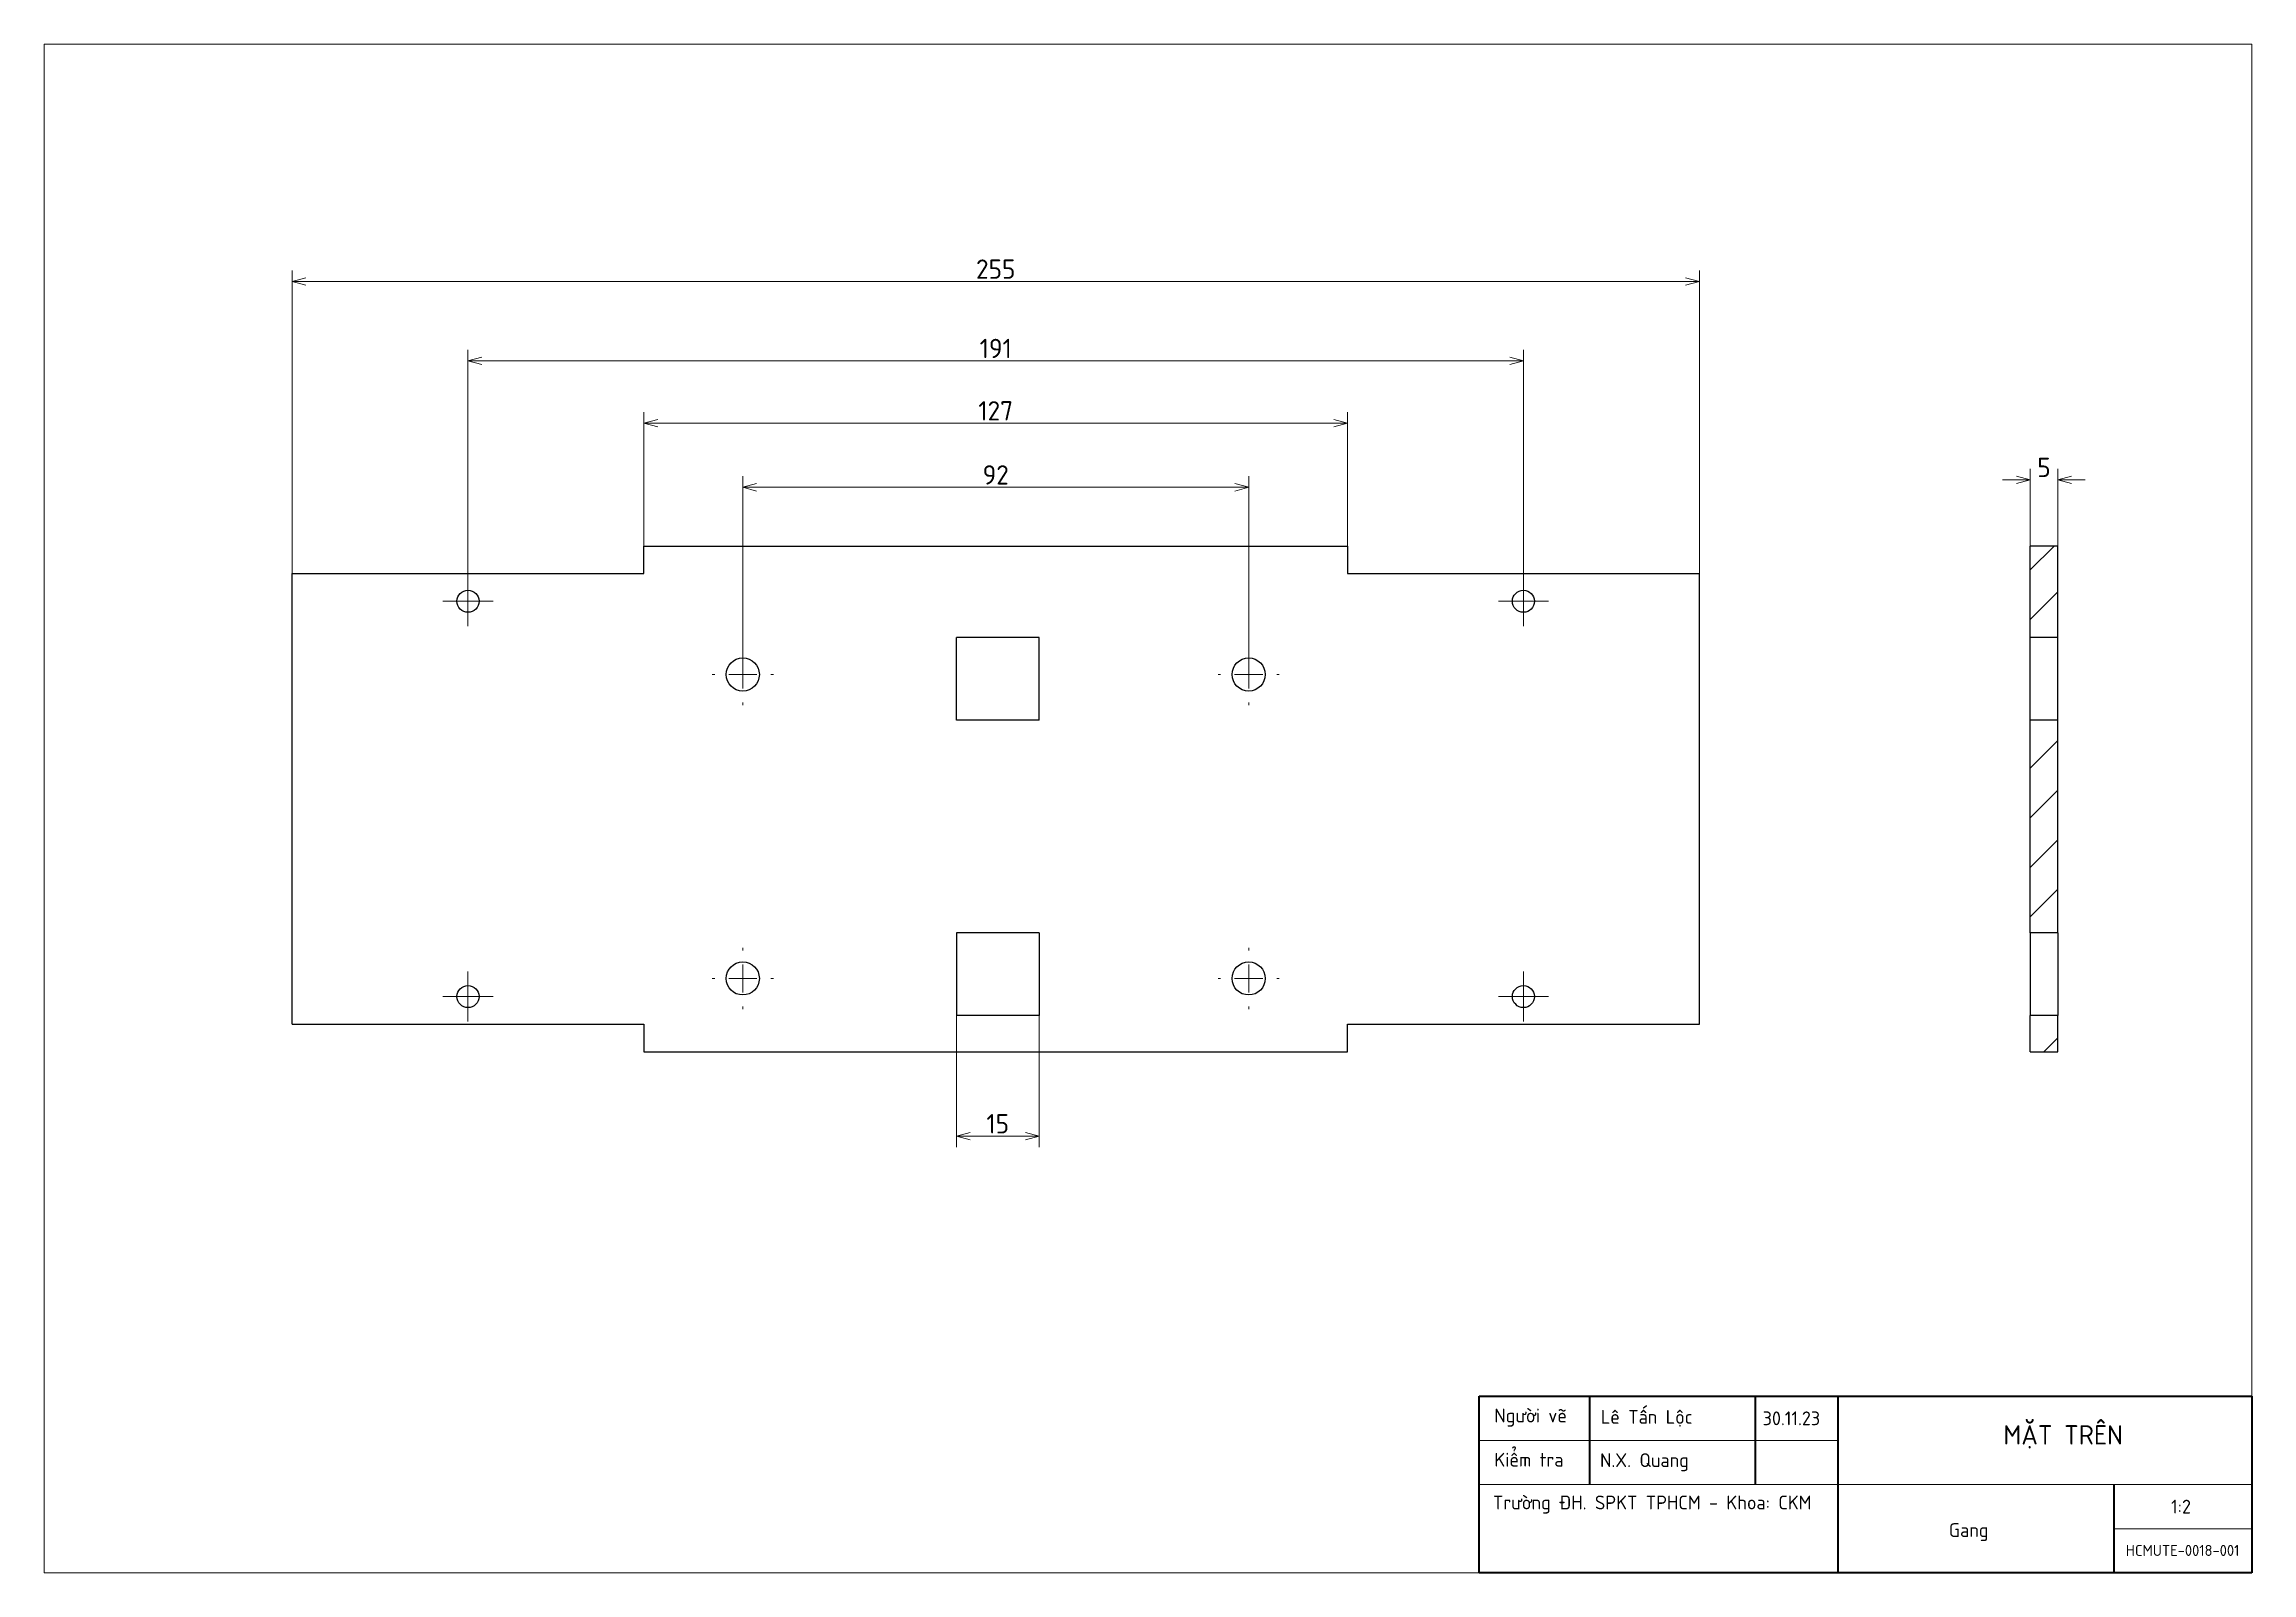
# Paper-space layout 'Sheet' of a CAD drawing. Header units: millimetres. Extents: x 10 to 410, y 10 to 287.
# The model-space entities are those that its viewports show. They can reach past a viewport. Long polylines and large blocks are cut down to what shows.
import ezdxf

# ---------------------------------------------------------------- set-up
doc = ezdxf.new("R2010")
doc.units = ezdxf.units.MM
doc.linetypes.add('Dash Dot', pattern=[7.03, 4.56, -1.14, 0.19, -1.14])
for name, color, linetype, lineweight in [('DuongTam', 7, 'Dash Dot', 13), ('NetDam', 7, 'Continuous', 35), ('Netmanh', 5, 'Continuous', 13)]:
    doc.layers.add(name, color=color, linetype=linetype, lineweight=lineweight)
doc.styles.add('Note Text (ISO)', font='tcvn+7284-2003r.ttf')
doc.dimstyles.new('Default (ISO)$0', dxfattribs={"dimtxt": 3.5, "dimasz": 2.5, "dimexe": 2, "dimexo": 0, "dimgap": 0.5, "dimtad": 1, "dimtxsty": 'Note Text (ISO)', "dimblk": 'OPEN30', "dimblk1": 'OPEN30', "dimblk2": 'OPEN90', "dimcen": 2.5, "dimclrd": 256, "dimclre": 256, "dimclrt": 256, "dimazin": 0, "dimtfac": 1, "dimtofl": 0, "dimtmove": 0, "dimatfit": 3, "dimldrblk": 'OPEN30', "dimfxl": 1, "dimtolj": 1, "dimtzin": 0, "dimlwd": -1, "dimlwe": -1, "dimarcsym": 0})
pattern_1 = [(45, (-77.4436, -274.233), (-4.489845, 4.489845), [])]

# ---------------------------------------------------------------- blocks, each defined once
blk = doc.blocks.new('_Open30')
at = {"color": 0, "linetype": 'ByBlock', "lineweight": -2}
for p, q in [((-1, 0.27), (0, 0)), ((0, 0), (-1, -0.27)), ((0, 0), (-1, 0))]:
    blk.add_line(p, q, dxfattribs=at)
blk = doc.blocks.new('*D17')
at = {"layer": 'Defpoints', "color": 0, "transparency": 16777216}
for p in [(309.91, 243.99), (54.92, 191.06), (309.91, 191.06)]:
    blk.add_point(p, dxfattribs=at)
at = {"layer": 'Netmanh', "linetype": 'Continuous', "transparency": 16777216}
for p, q in [((54.92, 191.06), (54.92, 245.99)), ((309.91, 191.06), (309.91, 245.99)), ((57.42, 243.99), (307.41, 243.99))]:
    blk.add_line(p, q, dxfattribs=at)
at = {"layer": 'Netmanh', "transparency": 16777216, "xscale": 2.5, "yscale": 2.5, "zscale": 2.5, "rotation": 180}
blk.add_blockref('_Open30', (54.92, 243.99), dxfattribs=at)
at = {"layer": 'Netmanh', "transparency": 16777216, "xscale": 2.5, "yscale": 2.5, "zscale": 2.5}
blk.add_blockref('_Open30', (309.91, 243.99), dxfattribs=at)
at = {"layer": 'Netmanh', "transparency": 16777216, "insert": (182.41, 246.24), "char_height": 3.5, "attachment_point": 5, "style": 'Note Text (ISO)'}
blk.add_mtext('\\A1;255', dxfattribs=at)
blk = doc.blocks.new('_Open90')
at = {"color": 0, "linetype": 'ByBlock', "lineweight": -2}
for p, q in [((0, 0), (-1, 0)), ((-0.5, 0.5), (0, 0)), ((0, 0), (-0.5, -0.5))]:
    blk.add_line(p, q, dxfattribs=at)
blk = doc.blocks.new('*D18')
at = {"layer": 'Defpoints', "color": 0, "transparency": 16777216}
for p in [(278.03, 229.61), (86.79, 186.06), (278.03, 186.06)]:
    blk.add_point(p, dxfattribs=at)
at = {"layer": 'Netmanh', "linetype": 'Continuous', "transparency": 16777216}
for p, q in [((86.79, 186.06), (86.79, 231.61)), ((89.29, 229.61), (275.53, 229.61)), ((278.03, 186.06), (278.03, 231.61))]:
    blk.add_line(p, q, dxfattribs=at)
at = {"layer": 'Netmanh', "transparency": 16777216, "xscale": 2.5, "yscale": 2.5, "zscale": 2.5, "rotation": 180}
blk.add_blockref('_Open30', (86.79, 229.61), dxfattribs=at)
at = {"layer": 'Netmanh', "transparency": 16777216, "xscale": 2.5, "yscale": 2.5, "zscale": 2.5}
blk.add_blockref('_Open30', (278.03, 229.61), dxfattribs=at)
at = {"layer": 'Netmanh', "transparency": 16777216, "insert": (182.41, 231.86), "char_height": 3.5, "attachment_point": 5, "style": 'Note Text (ISO)'}
blk.add_mtext('\\A1;191', dxfattribs=at)
blk = doc.blocks.new('*D19')
at = {"layer": 'Defpoints', "color": 0, "transparency": 16777216}
for p in [(246.16, 218.31), (118.67, 196.06), (246.16, 196.06)]:
    blk.add_point(p, dxfattribs=at)
at = {"layer": 'Netmanh', "linetype": 'Continuous', "transparency": 16777216}
for p, q in [((118.67, 196.06), (118.67, 220.31)), ((246.16, 196.06), (246.16, 220.31)), ((121.17, 218.31), (243.66, 218.31))]:
    blk.add_line(p, q, dxfattribs=at)
at = {"layer": 'Netmanh', "transparency": 16777216, "xscale": 2.5, "yscale": 2.5, "zscale": 2.5, "rotation": 180}
blk.add_blockref('_Open30', (118.67, 218.31), dxfattribs=at)
at = {"layer": 'Netmanh', "transparency": 16777216, "xscale": 2.5, "yscale": 2.5, "zscale": 2.5}
blk.add_blockref('_Open30', (246.16, 218.31), dxfattribs=at)
at = {"layer": 'Netmanh', "transparency": 16777216, "insert": (182.41, 220.56), "char_height": 3.5, "attachment_point": 5, "style": 'Note Text (ISO)'}
blk.add_mtext('\\A1;127', dxfattribs=at)
blk = doc.blocks.new('*D20')
at = {"layer": 'Defpoints', "color": 0, "transparency": 16777216}
for p in [(228.24, 206.7), (136.59, 172.79), (228.24, 172.79)]:
    blk.add_point(p, dxfattribs=at)
at = {"layer": 'Netmanh', "linetype": 'Continuous', "transparency": 16777216}
for p, q in [((136.59, 172.79), (136.59, 208.7)), ((228.24, 172.79), (228.24, 208.7)), ((139.09, 206.7), (225.74, 206.7))]:
    blk.add_line(p, q, dxfattribs=at)
at = {"layer": 'Netmanh', "transparency": 16777216, "xscale": 2.5, "yscale": 2.5, "zscale": 2.5, "rotation": 180}
blk.add_blockref('_Open30', (136.59, 206.7), dxfattribs=at)
at = {"layer": 'Netmanh', "transparency": 16777216, "xscale": 2.5, "yscale": 2.5, "zscale": 2.5}
blk.add_blockref('_Open30', (228.24, 206.7), dxfattribs=at)
at = {"layer": 'Netmanh', "transparency": 16777216, "insert": (182.41, 208.95), "char_height": 3.5, "attachment_point": 5, "style": 'Note Text (ISO)'}
blk.add_mtext('\\A1;92', dxfattribs=at)
blk = doc.blocks.new('*D21')
at = {"layer": 'Defpoints', "color": 0, "transparency": 16777216}
for p in [(374.82, 208.06), (369.83, 196.06), (374.82, 196.06)]:
    blk.add_point(p, dxfattribs=at)
at = {"layer": 'Netmanh', "linetype": 'Continuous', "transparency": 16777216}
for p, q in [((367.33, 208.06), (364.83, 208.06)), ((369.83, 196.06), (369.83, 210.06)), ((374.82, 196.06), (374.82, 210.06)), ((377.32, 208.06), (379.82, 208.06))]:
    blk.add_line(p, q, dxfattribs=at)
at = {"layer": 'Netmanh', "transparency": 16777216, "xscale": 2.5, "yscale": 2.5, "zscale": 2.5}
blk.add_blockref('_Open30', (369.83, 208.06), dxfattribs=at)
at = {"layer": 'Netmanh', "transparency": 16777216, "xscale": 2.5, "yscale": 2.5, "zscale": 2.5, "rotation": 180}
blk.add_blockref('_Open30', (374.82, 208.06), dxfattribs=at)
at = {"layer": 'Netmanh', "transparency": 16777216, "insert": (372.33, 210.31), "char_height": 3.5, "attachment_point": 5, "style": 'Note Text (ISO)'}
blk.add_mtext('\\A1;5', dxfattribs=at)
blk = doc.blocks.new('*D22')
at = {"layer": 'Defpoints', "color": 0, "transparency": 16777216}
for p in [(175.28, 110.99), (190.28, 110.99), (190.28, 89.13)]:
    blk.add_point(p, dxfattribs=at)
at = {"layer": 'Netmanh', "linetype": 'Continuous', "transparency": 16777216}
for p, q in [((175.28, 110.99), (175.28, 87.13)), ((190.28, 110.99), (190.28, 87.13)), ((177.78, 89.13), (187.78, 89.13))]:
    blk.add_line(p, q, dxfattribs=at)
at = {"layer": 'Netmanh', "transparency": 16777216, "xscale": 2.5, "yscale": 2.5, "zscale": 2.5, "rotation": 180}
blk.add_blockref('_Open30', (175.28, 89.13), dxfattribs=at)
at = {"layer": 'Netmanh', "transparency": 16777216, "xscale": 2.5, "yscale": 2.5, "zscale": 2.5}
blk.add_blockref('_Open30', (190.28, 89.13), dxfattribs=at)
at = {"layer": 'Netmanh', "transparency": 16777216, "insert": (182.78, 91.38), "char_height": 3.5, "attachment_point": 5, "style": 'Note Text (ISO)'}
blk.add_mtext('\\A1;15', dxfattribs=at)
blk = doc.blocks.new('SW_CENTERMARKSYMBOL_0')
at = {"color": 0, "linetype": 'Continuous', "lineweight": 18}
for p, q in [((0, 0.1), (0, 0.1091)), ((-0.1, 0), (-0.1091, 0)), ((0, 0), (-0.05, 0)), ((0, 0), (0, 0.05)), ((0, 0), (0, -0.05)), ((0, 0), (0.05, 0)), ((0.1, 0), (0.1091, 0)), ((0, -0.1), (0, -0.1091))]:
    blk.add_line(p, q, dxfattribs=at)
blk = doc.blocks.new('SW_CENTERMARKSYMBOL_1')
at = {"color": 0, "linetype": 'Continuous', "lineweight": 18}
for p, q in [((0, 0.1), (0, 0.1091)), ((-0.1, 0), (-0.1091, 0)), ((0, 0), (-0.05, 0)), ((0, 0), (0, 0.05)), ((0, 0), (0, -0.05)), ((0, 0), (0.05, 0)), ((0.1, 0), (0.1091, 0)), ((0, -0.1), (0, -0.1091))]:
    blk.add_line(p, q, dxfattribs=at)
blk = doc.blocks.new('SW_CENTERMARKSYMBOL_2')
at = {"color": 0, "linetype": 'Continuous', "lineweight": 18}
for p, q in [((0, 0.1), (0, 0.1091)), ((-0.1, 0), (-0.1091, 0)), ((0, 0), (-0.05, 0)), ((0, 0), (0, 0.05)), ((0, 0), (0, -0.05)), ((0, 0), (0.05, 0)), ((0.1, 0), (0.1091, 0)), ((0, -0.1), (0, -0.1091))]:
    blk.add_line(p, q, dxfattribs=at)
blk = doc.blocks.new('SW_CENTERMARKSYMBOL_3')
at = {"color": 0, "linetype": 'Continuous', "lineweight": 18}
for p, q in [((0, 0.1), (0, 0.1091)), ((-0.1, 0), (-0.1091, 0)), ((0, 0), (-0.05, 0)), ((0, 0), (0, 0.05)), ((0, 0), (0, -0.05)), ((0, 0), (0.05, 0)), ((0.1, 0), (0.1091, 0)), ((0, -0.1), (0, -0.1091))]:
    blk.add_line(p, q, dxfattribs=at)
blk = doc.blocks.new('SW_CENTERMARKSYMBOL_4')
at = {"color": 0, "linetype": 'Continuous', "lineweight": 18}
for p, q in [((0, 0.05), (0, 0.0894)), ((-0.05, 0), (-0.0894, 0)), ((0, 0), (-0.05, 0)), ((0, 0), (0, 0.05)), ((0, 0), (0, -0.05)), ((0, 0), (0.05, 0)), ((0.05, 0), (0.0894, 0)), ((0, -0.05), (0, -0.0894))]:
    blk.add_line(p, q, dxfattribs=at)
blk = doc.blocks.new('SW_CENTERMARKSYMBOL_5')
at = {"color": 0, "linetype": 'Continuous', "lineweight": 18}
for p, q in [((0, 0.05), (0, 0.0894)), ((-0.05, 0), (-0.0894, 0)), ((0, 0), (-0.05, 0)), ((0, 0), (0, 0.05)), ((0, 0), (0, -0.05)), ((0, 0), (0.05, 0)), ((0.05, 0), (0.0894, 0)), ((0, -0.05), (0, -0.0894))]:
    blk.add_line(p, q, dxfattribs=at)
blk = doc.blocks.new('SW_CENTERMARKSYMBOL_6')
at = {"color": 0, "linetype": 'Continuous', "lineweight": 18}
for p, q in [((0, 0.05), (0, 0.0894)), ((-0.05, 0), (-0.0894, 0)), ((0, 0), (-0.05, 0)), ((0, 0), (0, 0.05)), ((0, 0), (0, -0.05)), ((0, 0), (0.05, 0)), ((0.05, 0), (0.0894, 0)), ((0, -0.05), (0, -0.0894))]:
    blk.add_line(p, q, dxfattribs=at)
blk = doc.blocks.new('SW_CENTERMARKSYMBOL_7')
at = {"color": 0, "linetype": 'Continuous', "lineweight": 18}
for p, q in [((0, 0.05), (0, 0.0894)), ((-0.05, 0), (-0.0894, 0)), ((0, 0), (-0.05, 0)), ((0, 0), (0, 0.05)), ((0, 0), (0, -0.05)), ((0, 0), (0.05, 0)), ((0.05, 0), (0.0894, 0)), ((0, -0.05), (0, -0.0894))]:
    blk.add_line(p, q, dxfattribs=at)

msp = doc.modelspace()

# ---------------------------------------------------------------- hatches: boundary and pattern name
at = {"layer": 'NetDam', "linetype": 'Continuous', "lineweight": 18}
h = msp.add_hatch(dxfattribs=at)
h.set_pattern_fill('ANSI31', scale=50.7968, style=0)
h.set_pattern_definition(pattern_1)
h.paths.add_polyline_path([(480.16, 109.52), (485.16, 109.52), (485.16, 126.08), (480.16, 126.08)], flags=0)
h = msp.add_hatch(dxfattribs=at)
h.set_pattern_fill('ANSI31', scale=50.7968, style=0)
h.set_pattern_definition(pattern_1)
h.paths.add_polyline_path([(485.16, 56.01), (485.16, 94.52), (480.16, 94.52), (480.16, 56.01)], flags=0)
h = msp.add_hatch(dxfattribs=at)
h.set_pattern_fill('ANSI31', scale=50.7968, style=0)
h.set_pattern_definition(pattern_1)
h.paths.add_polyline_path([(480.16, 41.01), (480.16, 34.45), (485.16, 34.45), (485.16, 41.01)], flags=0)

# ---------------------------------------------------------------- linework, layer by layer
at = {"layer": 'NetDam', "color": 7, "linetype": 'Continuous', "lineweight": 25}
for p, q in [((229, 126.08), (356.5, 126.08)), ((229, 121.08), (229, 126.08)), ((356.5, 126.08), (356.5, 121.08)), ((480.16, 109.52), (480.16, 126.08)), ((485.16, 126.08), (480.16, 126.08)), ((485.16, 109.52), (485.16, 126.08)), ((165.26, 39.45), (165.26, 121.08)), ((165.26, 121.08), (229, 121.08)), ((356.5, 121.08), (420.24, 121.08)), ((420.24, 39.45), (420.24, 121.08)), ((300.62, 109.52), (285.62, 109.52)), ((285.62, 94.52), (285.62, 109.52)), ((300.62, 94.52), (300.62, 109.52)), ((485.16, 109.52), (480.16, 109.52)), ((480.16, 94.52), (480.16, 109.52)), ((485.16, 94.52), (485.16, 109.52)), ((300.62, 94.52), (285.62, 94.52)), ((480.16, 56.01), (480.16, 94.52)), ((485.16, 94.52), (480.16, 94.52)), ((485.16, 56.01), (485.16, 94.52)), ((285.62, 56.01), (285.62, 41.01)), ((300.62, 56.01), (285.62, 56.01)), ((300.62, 56.01), (300.62, 41.01)), ((485.16, 56.01), (480.16, 56.01)), ((480.16, 56.01), (480.16, 41.01)), ((485.16, 56.01), (485.16, 41.01)), ((300.62, 41.01), (285.62, 41.01)), ((480.16, 34.45), (480.16, 41.01)), ((485.16, 41.01), (480.16, 41.01)), ((485.16, 34.45), (485.16, 41.01)), ((165.26, 39.45), (229, 39.45)), ((229, 39.45), (229, 34.45)), ((356.5, 39.45), (420.24, 39.45)), ((356.5, 34.45), (356.5, 39.45)), ((229, 34.45), (356.5, 34.45)), ((480.16, 34.45), (485.16, 34.45))]:
    msp.add_line(p, q, dxfattribs=at)
for centre, radius in [((197.13, 116.08), 2), ((388.37, 116.08), 2), ((246.92, 102.8), 3), ((338.58, 102.8), 3), ((246.92, 47.73), 3), ((338.58, 47.73), 3), ((197.13, 44.45), 2), ((388.37, 44.45), 2)]:
    msp.add_circle(centre, radius, dxfattribs=at)

# ---------------------------------------------------------------- block references
at = {"layer": 'DuongTam', "color": 7, "linetype": 'Continuous', "lineweight": 0, "xscale": 50.7968, "yscale": 50.7968, "zscale": 50.7968}
for name, p in [('SW_CENTERMARKSYMBOL_6', (197.13, 116.08)), ('SW_CENTERMARKSYMBOL_7', (388.37, 116.08)), ('SW_CENTERMARKSYMBOL_0', (246.92, 102.8)), ('SW_CENTERMARKSYMBOL_1', (338.58, 102.8)), ('SW_CENTERMARKSYMBOL_2', (246.92, 47.73)), ('SW_CENTERMARKSYMBOL_3', (338.58, 47.73)), ('SW_CENTERMARKSYMBOL_4', (197.13, 44.45)), ('SW_CENTERMARKSYMBOL_5', (388.37, 44.45))]:
    msp.add_blockref(name, p, dxfattribs=at)

psp = doc.layouts.new('Sheet')

# ---------------------------------------------------------------- linework, layer by layer
at = {"layer": 'NetDam'}
for p, q in [((270, 42), (410, 42)), ((270, 10), (270, 42)), ((290, 42), (290, 26)), ((320, 42), (320, 26)), ((335, 42), (335, 10)), ((410, 42), (410, 10)), ((385, 26), (385, 10)), ((410, 10), (270, 10))]:
    psp.add_line(p, q, dxfattribs=at)
at = {"layer": 'Netmanh'}
for p, q in [((270, 34), (335, 34)), ((270, 26), (410, 26)), ((385, 18), (410, 18))]:
    psp.add_line(p, q, dxfattribs=at)

# ---------------------------------------------------------------- texts
at = {"layer": 'NetDam', "attachment_point": 1}
for s, insert, char_height in [('{\\fTCVN 7284|b0|i0|c0|p34;Lê Tấn Lộc}', (292.04, 39.51), 2.5), ('{\\fTCVN 7284|b0|i0|c0|p34;Người vẽ}', (272.75, 39.75), 2.5), ('{\\fTCVN 7284|b0|i0|c0|p34;30.11.23}', (321.37, 39.25), 2.5), ('{\\fTCVN 7284|b0|i0|c0|p34;MẶT TRÊN}', (364.98, 36.75), 3.5), ('{\\fTCVN 7284|b0|i0|c0|p34;Kiểm tra}', (272.75, 31.75), 2.5), ('{\\fTCVN 7284|b0|i0|c0|p34;N.X. Quang}', (291.91, 31.67), 2.5), ('{\\fTCVN 7284|b0|i0|c0|p34;Trường ĐH. SPKT TPHCM - Khoa: CKM}', (272.5, 24), 2.5), ('{\\fTCVN 7284|b0|i0|c0|p34;1:2}', (395.37, 23.25), 2.5), ('{\\fTCVN 7284|b0|i0|c0|p34;Gang}', (355.11, 19), 2.5), ('{\\fTCVN 7284|b0|i0|c0|p34;HCMUTE-0018-001}', (387.17, 15.06), 2)]:
    psp.add_mtext(s, dxfattribs=dict(at, insert=insert, char_height=char_height))

# ---------------------------------------------------------------- dimensions: what is measured, and where the dimension line sits
at = {"layer": 'Netmanh'}
for base, p1, p2, override, picture, middle in [((309.91, 243.99), (54.92, 191.06), (309.91, 191.06), {"dimdec": 0, "dimlfac": -1, "dimpost": ''}, '*D17', (182.41, 246.24)), ((374.82, 208.06), (369.83, 196.06), (374.82, 196.06), {"dimdec": 0, "dimlfac": -1}, '*D21', (372.33, 210.31)), ((190.28, 89.13), (175.28, 110.99), (190.28, 110.99), {"dimdec": 0, "dimlfac": -1}, '*D22', (182.78, 91.38))]:
    dim = psp.add_linear_dim(base=base, p1=p1, p2=p2, angle=0, dimstyle='Default (ISO)$0', override=override, dxfattribs=at)
    dim.commit()
    dim.dimension.update_dxf_attribs({"geometry": picture, "text_midpoint": middle})
for base, p1, p2, picture, middle in [((278.03, 229.61), (86.79, 186.06), (278.03, 186.06), '*D18', (182.41, 231.86)), ((246.16, 218.31), (118.67, 196.06), (246.16, 196.06), '*D19', (182.41, 220.56)), ((228.24, 206.7), (136.59, 172.79), (228.24, 172.79), '*D20', (182.41, 208.95))]:
    dim = psp.add_linear_dim(base=base, p1=p1, p2=p2, dimstyle='Default (ISO)$0', override={"dimdec": 0, "dimlfac": -1}, dxfattribs=at)
    dim.commit()
    dim.dimension.update_dxf_attribs({"geometry": picture, "text_midpoint": middle})

# ---------------------------------------------------------------- viewports
at = {"layer": 'NetDam'}
psp.add_viewport(center=(210, 148.5), size=(400, 277), view_center_point=(320.34, 78.52), view_height=277, dxfattribs=at)

doc.saveas('drawing.dxf')
